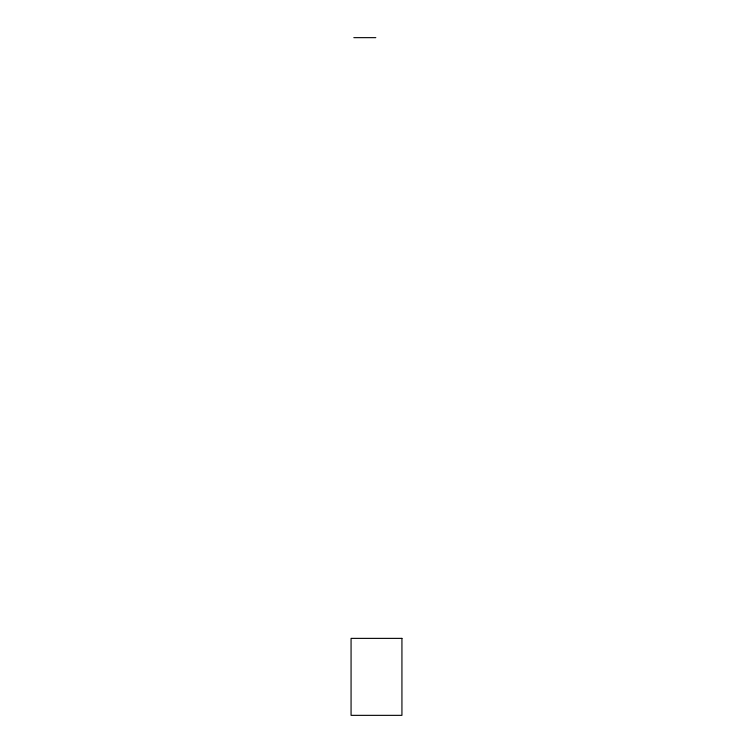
<?xml version="1.0" encoding="UTF-8"?>
<svg xmlns="http://www.w3.org/2000/svg" width="753" height="753" viewBox="0 0 753 753"><rect width="100%" height="100%" fill="white"/><g stroke="black" fill="none" stroke-linecap="round" stroke-linejoin="round"><path stroke-width="1.13" d="M353.816 37.65L375.813 37.65M401.933 638.375L351.067 638.375L351.067 715.35L401.933 715.35L401.933 638.375"/></g></svg>
